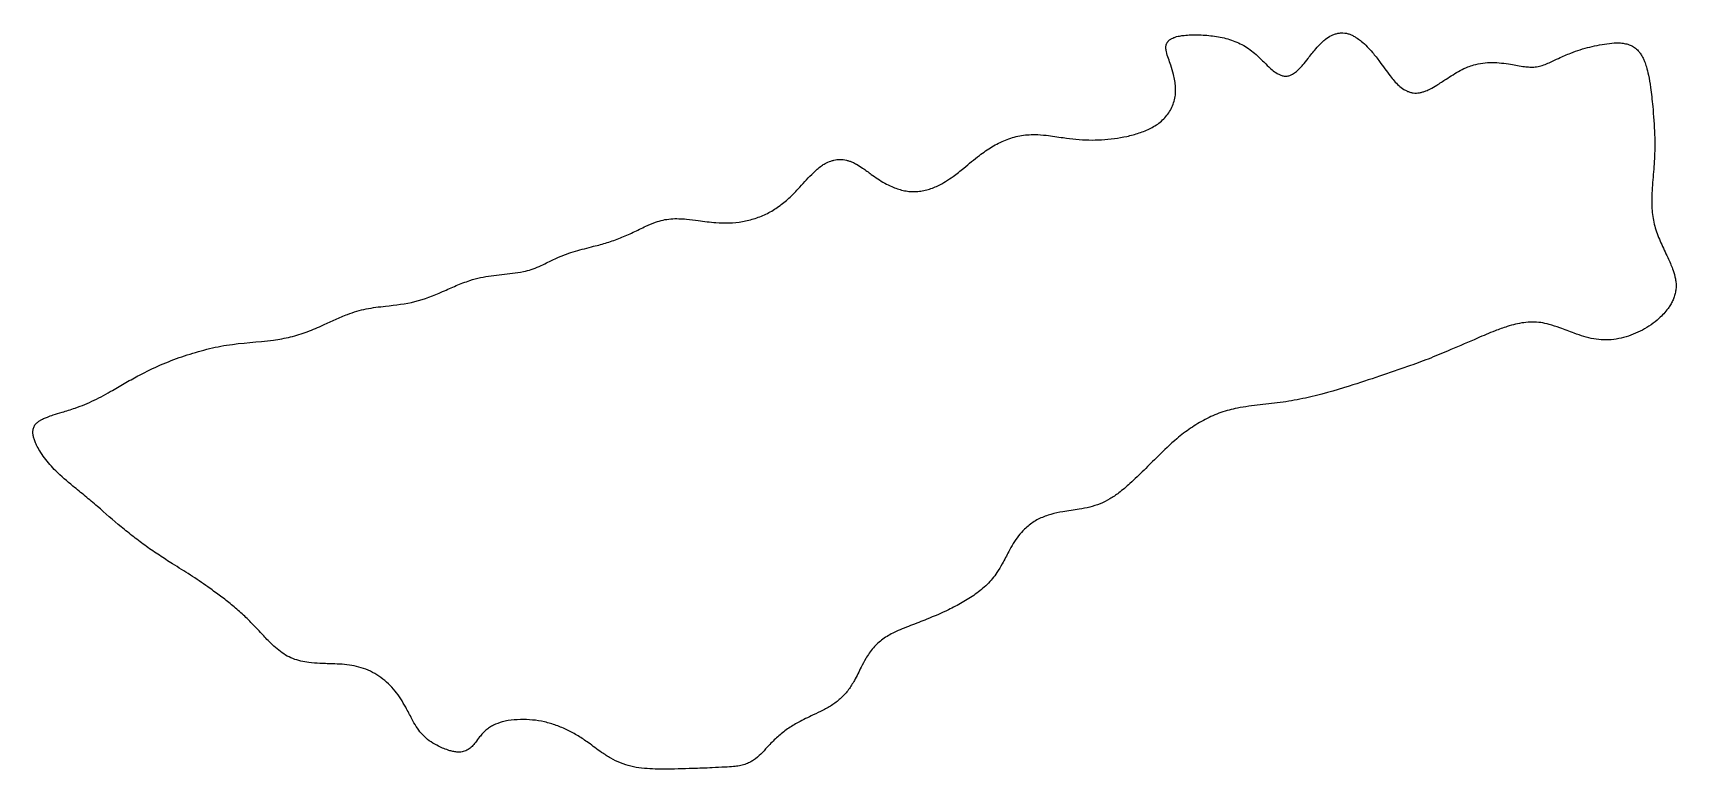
# Model space of a CAD drawing. Header units: millimetres. Extents: x 34 to 166, y -124 to -65.
import ezdxf

# ---------------------------------------------------------------- set-up
doc = ezdxf.new("R2010")
doc.units = ezdxf.units.MM
doc.layers.add('outline', color=7, linetype='Continuous')

msp = doc.modelspace()

# ---------------------------------------------------------------- linework, layer by layer
at = {"layer": 'outline'}
msp.add_open_spline([(91.41, -123.33), (91.48, -123.31), (91.55, -123.28), (91.74, -123.21), (91.85, -123.15), (92.06, -123.02), (92.17, -122.95), (92.46, -122.72), (92.64, -122.55), (92.99, -122.19), (93.16, -122), (93.56, -121.58), (93.79, -121.34), (94.29, -120.89), (94.55, -120.68), (95.1, -120.3), (95.39, -120.12), (96.08, -119.75), (96.48, -119.56), (97.16, -119.24), (97.42, -119.12), (97.95, -118.84), (98.21, -118.7), (98.7, -118.37), (98.93, -118.19), (99.36, -117.79), (99.55, -117.57), (99.9, -117.1), (100.05, -116.85), (100.39, -116.24), (100.56, -115.89), (100.85, -115.3), (100.98, -115.07), (101.2, -114.69), (101.29, -114.54), (101.49, -114.25), (101.6, -114.11), (101.83, -113.85), (101.95, -113.72), (102.21, -113.49), (102.34, -113.38), (102.77, -113.07), (103.07, -112.9), (103.81, -112.54), (104.25, -112.37), (105.14, -112.03), (105.58, -111.86), (106.59, -111.45), (107.17, -111.2), (108.11, -110.74), (108.48, -110.55), (109.2, -110.14), (109.55, -109.92), (110.23, -109.44), (110.55, -109.18), (111.13, -108.6), (111.4, -108.28), (111.78, -107.71), (111.92, -107.48), (112.24, -106.91), (112.4, -106.58), (112.69, -106.03), (112.81, -105.82), (113.06, -105.4), (113.2, -105.19), (113.51, -104.81), (113.67, -104.62), (113.97, -104.34), (114.09, -104.23), (114.35, -104.03), (114.48, -103.94), (114.76, -103.76), (114.9, -103.68), (115.34, -103.47), (115.65, -103.36), (116.28, -103.18), (116.6, -103.12), (117.35, -102.99), (117.79, -102.93), (118.5, -102.81), (118.79, -102.76), (119.35, -102.62), (119.63, -102.53), (120.17, -102.32), (120.43, -102.18), (120.93, -101.89), (121.17, -101.72), (121.71, -101.31), (122.01, -101.06), (122.68, -100.45), (123.05, -100.08), (123.8, -99.35), (124.16, -98.98), (125.03, -98.13), (125.53, -97.65), (126.42, -96.9), (126.78, -96.62), (127.54, -96.1), (127.93, -95.86), (128.74, -95.44), (129.16, -95.25), (130.03, -94.95), (130.47, -94.84), (131.52, -94.63), (132.13, -94.55), (133.35, -94.4), (133.96, -94.34), (134.88, -94.22), (135.18, -94.17), (135.78, -94.06), (136.08, -94), (137.55, -93.68), (138.72, -93.35), (140.69, -92.73), (141.51, -92.45), (142.74, -92.04), (143.15, -91.9), (143.97, -91.62), (144.39, -91.48), (145.34, -91.14), (145.89, -90.94), (146.97, -90.51), (147.5, -90.28), (148.75, -89.75), (149.46, -89.45), (150.64, -88.93), (151.11, -88.73), (151.91, -88.42), (152.23, -88.3), (152.78, -88.13), (153, -88.07), (153.44, -87.96), (153.67, -87.92), (154.12, -87.86), (154.35, -87.84), (154.8, -87.84), (155.03, -87.85), (155.48, -87.92), (155.7, -87.97), (156.22, -88.11), (156.51, -88.21), (157.17, -88.45), (157.55, -88.6), (158.19, -88.84), (158.45, -88.92), (158.97, -89.08), (159.23, -89.14), (159.76, -89.24), (160.03, -89.27), (160.57, -89.28), (160.84, -89.27), (161.37, -89.2), (161.64, -89.15), (162.16, -89.01), (162.42, -88.92), (162.92, -88.72), (163.17, -88.61), (163.64, -88.35), (163.87, -88.21), (164.32, -87.9), (164.53, -87.73), (164.87, -87.43), (165, -87.31), (165.24, -87.04), (165.35, -86.9), (165.53, -86.66), (165.6, -86.56), (165.72, -86.35), (165.78, -86.25), (165.88, -86.03), (165.92, -85.92), (166, -85.69), (166.03, -85.57), (166.08, -85.34), (166.09, -85.22), (166.11, -84.98), (166.11, -84.86), (166.09, -84.62), (166.07, -84.5), (166.01, -84.15), (165.94, -83.92), (165.76, -83.39), (165.63, -83.09), (165.32, -82.41), (165.13, -82.02), (164.78, -81.24), (164.61, -80.85), (164.42, -80.24), (164.36, -80.04), (164.27, -79.62), (164.24, -79.42), (164.16, -78.78), (164.15, -78.36), (164.16, -77.36), (164.21, -76.79), (164.28, -75.94), (164.31, -75.65), (164.35, -75.09), (164.37, -74.8), (164.4, -73.95), (164.4, -73.38), (164.36, -72.05), (164.3, -71.29), (164.18, -70.03), (164.13, -69.52), (164.01, -68.68), (163.96, -68.35), (163.84, -67.8), (163.79, -67.58), (163.68, -67.22), (163.63, -67.08), (163.54, -66.84), (163.5, -66.75), (163.41, -66.57), (163.36, -66.49), (163.26, -66.32), (163.2, -66.23), (163.09, -66.11), (163.05, -66.06), (162.95, -65.96), (162.9, -65.92), (162.8, -65.83), (162.75, -65.79), (162.63, -65.72), (162.57, -65.69), (162.45, -65.63), (162.39, -65.61), (162.21, -65.54), (162.08, -65.51), (161.82, -65.46), (161.68, -65.45), (161.28, -65.43), (161.02, -65.45), (160.49, -65.51), (160.23, -65.55), (159.7, -65.65), (159.44, -65.71), (158.67, -65.9), (158.16, -66.06), (157.33, -66.39), (157.01, -66.53), (156.47, -66.78), (156.26, -66.89), (155.89, -67.05), (155.75, -67.11), (155.45, -67.22), (155.3, -67.27), (155, -67.35), (154.84, -67.37), (154.58, -67.38), (154.47, -67.38), (154.23, -67.37), (154.09, -67.36), (153.76, -67.32), (153.57, -67.29), (153.2, -67.22), (153.02, -67.19), (152.59, -67.11), (152.34, -67.08), (151.84, -67.03), (151.59, -67.01), (151.09, -67.01), (150.84, -67.02), (150.35, -67.09), (150.11, -67.14), (149.71, -67.26), (149.55, -67.31), (149.19, -67.46), (148.99, -67.55), (148.4, -67.87), (148.03, -68.11), (147.41, -68.51), (147.16, -68.68), (146.74, -68.94), (146.57, -69.04), (146.28, -69.19), (146.16, -69.25), (145.95, -69.33), (145.87, -69.36), (145.7, -69.4), (145.62, -69.42), (145.44, -69.45), (145.36, -69.46), (145.18, -69.47), (145.1, -69.46), (144.92, -69.44), (144.84, -69.42), (144.67, -69.37), (144.59, -69.34), (144.43, -69.26), (144.35, -69.22), (144.13, -69.08), (143.99, -68.98), (143.6, -68.62), (143.38, -68.36), (142.87, -67.71), (142.61, -67.32), (142.14, -66.69), (141.95, -66.45), (141.61, -66.05), (141.47, -65.89), (141.18, -65.6), (141.03, -65.45), (140.76, -65.23), (140.65, -65.15), (140.46, -65.02), (140.38, -64.97), (140.22, -64.88), (140.14, -64.83), (139.97, -64.76), (139.88, -64.73), (139.71, -64.68), (139.62, -64.66), (139.43, -64.64), (139.34, -64.64), (139.16, -64.64), (139.07, -64.65), (138.89, -64.69), (138.8, -64.71), (138.62, -64.78), (138.54, -64.81), (138.29, -64.93), (138.14, -65.03), (137.89, -65.22), (137.8, -65.3), (137.53, -65.55), (137.36, -65.73), (136.98, -66.17), (136.78, -66.43), (136.45, -66.87), (136.31, -67.04), (136.08, -67.32), (135.98, -67.43), (135.81, -67.6), (135.74, -67.67), (135.61, -67.77), (135.56, -67.81), (135.46, -67.89), (135.4, -67.92), (135.31, -67.98), (135.27, -68), (135.19, -68.03), (135.15, -68.05), (135.07, -68.07), (135.02, -68.08), (134.94, -68.1), (134.9, -68.1), (134.81, -68.11), (134.77, -68.11), (134.68, -68.1), (134.64, -68.1), (134.51, -68.07), (134.43, -68.05), (134.27, -67.98), (134.19, -67.94), (133.97, -67.81), (133.83, -67.71), (133.52, -67.45), (133.35, -67.29), (132.97, -66.91), (132.75, -66.69), (132.38, -66.34), (132.22, -66.21), (131.89, -65.96), (131.73, -65.84), (131.38, -65.63), (131.19, -65.53), (130.82, -65.35), (130.63, -65.28), (130.05, -65.08), (129.65, -64.99), (128.83, -64.86), (128.42, -64.82), (127.74, -64.79), (127.46, -64.79), (127.01, -64.8), (126.83, -64.82), (126.52, -64.85), (126.4, -64.87), (126.2, -64.9), (126.12, -64.92), (125.97, -64.96), (125.89, -64.99), (125.76, -65.04), (125.72, -65.06), (125.63, -65.1), (125.6, -65.12), (125.54, -65.15), (125.51, -65.17), (125.45, -65.22), (125.43, -65.24), (125.38, -65.28), (125.37, -65.3), (125.34, -65.34), (125.32, -65.36), (125.3, -65.4), (125.28, -65.42), (125.26, -65.46), (125.25, -65.48), (125.23, -65.53), (125.22, -65.55), (125.2, -65.62), (125.19, -65.66), (125.18, -65.76), (125.18, -65.81), (125.19, -65.95), (125.2, -66.05), (125.26, -66.33), (125.32, -66.51), (125.45, -66.88), (125.51, -67.06), (125.65, -67.48), (125.73, -67.73), (125.83, -68.14), (125.87, -68.31), (125.92, -68.65), (125.94, -68.82), (125.96, -69.16), (125.96, -69.33), (125.94, -69.67), (125.91, -69.84), (125.83, -70.17), (125.78, -70.33), (125.65, -70.64), (125.57, -70.8), (125.39, -71.09), (125.29, -71.22), (125.07, -71.48), (124.95, -71.6), (124.69, -71.83), (124.56, -71.93), (124.27, -72.12), (124.13, -72.2), (123.67, -72.44), (123.36, -72.56), (122.71, -72.78), (122.38, -72.87), (121.72, -73.01), (121.38, -73.07), (120.71, -73.16), (120.36, -73.2), (119.68, -73.23), (119.34, -73.24), (118.65, -73.22), (118.31, -73.2), (117.62, -73.13), (117.28, -73.09), (116.49, -72.98), (116.04, -72.91), (115.28, -72.82), (114.98, -72.8), (114.47, -72.79), (114.27, -72.8), (113.86, -72.83), (113.66, -72.86), (113.07, -72.97), (112.68, -73.09), (111.94, -73.39), (111.58, -73.57), (110.88, -73.99), (110.55, -74.22), (110.01, -74.63), (109.8, -74.8), (109.39, -75.14), (109.18, -75.32), (108.69, -75.72), (108.41, -75.94), (107.92, -76.29), (107.72, -76.43), (107.31, -76.68), (107.1, -76.8), (106.75, -76.97), (106.6, -77.03), (106.3, -77.15), (106.15, -77.2), (105.84, -77.28), (105.68, -77.31), (105.37, -77.36), (105.21, -77.37), (104.89, -77.38), (104.73, -77.37), (104.41, -77.34), (104.26, -77.31), (103.79, -77.2), (103.49, -77.1), (103, -76.89), (102.81, -76.79), (102.25, -76.48), (101.9, -76.24), (101.32, -75.82), (101.09, -75.65), (100.69, -75.38), (100.53, -75.28), (100.26, -75.12), (100.15, -75.06), (99.95, -74.98), (99.87, -74.95), (99.71, -74.89), (99.63, -74.87), (99.47, -74.83), (99.38, -74.82), (99.22, -74.8), (99.13, -74.8), (98.96, -74.8), (98.88, -74.8), (98.71, -74.82), (98.63, -74.83), (98.47, -74.87), (98.38, -74.9), (98.15, -74.98), (97.99, -75.05), (97.75, -75.18), (97.65, -75.24), (97.44, -75.39), (97.32, -75.48), (97.05, -75.71), (96.91, -75.85), (96.58, -76.18), (96.4, -76.37), (96.04, -76.76), (95.86, -76.96), (95.44, -77.42), (95.2, -77.67), (94.68, -78.15), (94.41, -78.37), (93.83, -78.78), (93.53, -78.96), (92.9, -79.28), (92.57, -79.41), (91.9, -79.63), (91.56, -79.71), (90.86, -79.84), (90.51, -79.87), (89.8, -79.9), (89.44, -79.89), (88.61, -79.82), (88.14, -79.76), (87.36, -79.65), (87.04, -79.61), (86.52, -79.56), (86.31, -79.55), (85.89, -79.54), (85.68, -79.54), (85.26, -79.58), (85.05, -79.61), (84.64, -79.7), (84.44, -79.76), (83.98, -79.92), (83.72, -80.03), (83.13, -80.31), (82.79, -80.48), (82.11, -80.8), (81.77, -80.95), (81.07, -81.23), (80.72, -81.35), (80, -81.58), (79.64, -81.67), (78.79, -81.89), (78.3, -82.01), (77.58, -82.22), (77.34, -82.3), (76.87, -82.47), (76.64, -82.56), (76.1, -82.79), (75.8, -82.94), (75.31, -83.19), (75.11, -83.29), (74.7, -83.47), (74.49, -83.55), (74.07, -83.69), (73.86, -83.74), (73.35, -83.85), (73.06, -83.89), (72.48, -83.96), (72.2, -83.99), (71.63, -84.05), (71.34, -84.08), (70.77, -84.16), (70.48, -84.21), (69.91, -84.33), (69.63, -84.41), (68.98, -84.63), (68.61, -84.77), (67.89, -85.07), (67.53, -85.23), (66.44, -85.71), (65.71, -86.01), (64.18, -86.39), (63.38, -86.47), (62.07, -86.62), (61.55, -86.68), (60.78, -86.84), (60.53, -86.9), (60.03, -87.04), (59.78, -87.13), (59.21, -87.35), (58.89, -87.49), (58.25, -87.79), (57.93, -87.93), (57.18, -88.27), (56.75, -88.45), (55.87, -88.78), (55.42, -88.92), (54.51, -89.14), (54.05, -89.22), (52.34, -89.45), (51.08, -89.5), (49.22, -89.79), (48.62, -89.93), (47.42, -90.24), (46.83, -90.42), (45.67, -90.82), (45.09, -91.04), (43.96, -91.53), (43.4, -91.8), (42.49, -92.29), (42.12, -92.49), (41.4, -92.9), (41.05, -93.11), (40.45, -93.46), (40.21, -93.6), (39.72, -93.86), (39.47, -93.99), (38.73, -94.35), (38.21, -94.56), (37.34, -94.86), (36.99, -94.97), (36.4, -95.15), (36.16, -95.22), (35.77, -95.34), (35.61, -95.4), (35.36, -95.5), (35.26, -95.54), (35.09, -95.61), (35.03, -95.65), (34.9, -95.72), (34.84, -95.76), (34.74, -95.83), (34.7, -95.86), (34.63, -95.92), (34.59, -95.95), (34.52, -96.03), (34.49, -96.06), (34.44, -96.14), (34.41, -96.18), (34.37, -96.27), (34.35, -96.32), (34.33, -96.41), (34.32, -96.46), (34.3, -96.55), (34.3, -96.6), (34.3, -96.7), (34.3, -96.75), (34.31, -96.89), (34.33, -96.99), (34.38, -97.17), (34.41, -97.27), (34.49, -97.48), (34.54, -97.6), (34.67, -97.87), (34.76, -98.02), (34.97, -98.37), (35.1, -98.56), (35.51, -99.11), (35.81, -99.46), (36.57, -100.22), (37.04, -100.61), (37.84, -101.27), (38.17, -101.54), (38.82, -102.08), (39.15, -102.35), (40.11, -103.18), (40.74, -103.74), (41.72, -104.55), (42.05, -104.82), (42.72, -105.34), (43.06, -105.59), (43.74, -106.09), (44.09, -106.32), (44.8, -106.79), (45.15, -107.02), (45.98, -107.54), (46.46, -107.83), (47.41, -108.45), (47.87, -108.76), (48.64, -109.31), (48.94, -109.53), (49.54, -109.97), (49.84, -110.2), (50.42, -110.67), (50.7, -110.91), (51.26, -111.41), (51.53, -111.67), (52.14, -112.29), (52.48, -112.66), (53.05, -113.27), (53.27, -113.51), (53.68, -113.89), (53.84, -114.04), (54.19, -114.31), (54.37, -114.44), (54.75, -114.67), (54.95, -114.76), (55.36, -114.93), (55.57, -114.99), (56, -115.09), (56.22, -115.13), (56.73, -115.2), (57.02, -115.22), (57.72, -115.25), (58.11, -115.26), (58.77, -115.28), (59.03, -115.29), (59.56, -115.34), (59.82, -115.37), (60.33, -115.48), (60.58, -115.55), (61.08, -115.72), (61.32, -115.83), (61.78, -116.07), (62, -116.21), (62.43, -116.52), (62.63, -116.68), (63.01, -117.05), (63.18, -117.24), (63.68, -117.85), (63.95, -118.29), (64.38, -119.06), (64.53, -119.37), (64.81, -119.88), (64.92, -120.09), (65.17, -120.48), (65.31, -120.67), (65.61, -121.02), (65.78, -121.18), (66.14, -121.47), (66.34, -121.6), (66.74, -121.83), (66.95, -121.93), (67.31, -122.08), (67.45, -122.14), (67.7, -122.22), (67.8, -122.25), (68, -122.3), (68.11, -122.32), (68.28, -122.34), (68.35, -122.34), (68.49, -122.35), (68.55, -122.35), (68.69, -122.33), (68.76, -122.32), (68.89, -122.29), (68.96, -122.27), (69.09, -122.22), (69.15, -122.18), (69.26, -122.11), (69.32, -122.07), (69.43, -121.98), (69.48, -121.93), (69.62, -121.79), (69.71, -121.68), (69.91, -121.42), (70.02, -121.27), (70.21, -121.03), (70.29, -120.94), (70.46, -120.76), (70.55, -120.67), (70.73, -120.51), (70.83, -120.44), (71.04, -120.3), (71.14, -120.24), (71.47, -120.08), (71.71, -119.99), (72.1, -119.88), (72.26, -119.85), (72.75, -119.77), (73.07, -119.74), (73.73, -119.73), (74.05, -119.74), (74.7, -119.8), (75.03, -119.85), (75.66, -120), (75.98, -120.09), (76.59, -120.31), (76.89, -120.44), (77.48, -120.72), (77.76, -120.88), (78.32, -121.22), (78.59, -121.41), (79.21, -121.85), (79.56, -122.12), (80.16, -122.53), (80.4, -122.69), (80.91, -122.98), (81.17, -123.1), (81.71, -123.32), (81.99, -123.41), (82.55, -123.55), (82.84, -123.6), (83.71, -123.7), (84.3, -123.71), (85.66, -123.71), (86.44, -123.69), (87.74, -123.65), (88.26, -123.63), (89.13, -123.59), (89.47, -123.57), (90.05, -123.54), (90.28, -123.53), (90.66, -123.49), (90.81, -123.47), (91.12, -123.42), (91.27, -123.38), (91.41, -123.33)], degree=3, knots=[0, 0, 0, 0, 0.227314, 0.227314, 0.600682, 0.600682, 0.974639, 0.974639, 1.726247, 1.726247, 2.474508, 2.474508, 3.477073, 3.477073, 4.480297, 4.480297, 5.486852, 5.486852, 6.831376, 6.831376, 7.722236, 7.722236, 8.607838, 8.607838, 9.48729, 9.48729, 10.366025, 10.366025, 11.250551, 11.250551, 12.435332, 12.435332, 13.224266, 13.224266, 13.750007, 13.750007, 14.275013, 14.275013, 14.799557, 14.799557, 15.32423, 15.32423, 16.369055, 16.369055, 17.792452, 17.792452, 19.204431, 19.204431, 21.084189, 21.084189, 22.334046, 22.334046, 23.579905, 23.579905, 24.81785, 24.81785, 26.051151, 26.051151, 26.882153, 26.882153, 27.992956, 27.992956, 28.732388, 28.732388, 29.469458, 29.469458, 30.205288, 30.205288, 30.697364, 30.697364, 31.189196, 31.189196, 31.680704, 31.680704, 32.656333, 32.656333, 33.638478, 33.638478, 34.949589, 34.949589, 35.82258, 35.82258, 36.691857, 36.691857, 37.561637, 37.561637, 38.43509, 38.43509, 39.602244, 39.602244, 41.169248, 41.169248, 42.732416, 42.732416, 44.815167, 44.815167, 46.198672, 46.198672, 47.576407, 47.576407, 48.947497, 48.947497, 50.31821, 50.31821, 52.159362, 52.159362, 54.007827, 54.007827, 54.925218, 54.925218, 55.836152, 55.836152, 59.46143, 59.46143, 62.049518, 62.049518, 63.352476, 63.352476, 64.656704, 64.656704, 66.400583, 66.400583, 68.139771, 68.139771, 70.461612, 70.461612, 72.007505, 72.007505, 73.036548, 73.036548, 73.722329, 73.722329, 74.406939, 74.406939, 75.089917, 75.089917, 75.771706, 75.771706, 76.455828, 76.455828, 77.370087, 77.370087, 78.591818, 78.591818, 79.405319, 79.405319, 80.216808, 80.216808, 81.025289, 81.025289, 81.834756, 81.834756, 82.645738, 82.645738, 83.457626, 83.457626, 84.26989, 84.26989, 85.081971, 85.081971, 85.893078, 85.893078, 86.434596, 86.434596, 86.975268, 86.975268, 87.336255, 87.336255, 87.696939, 87.696939, 88.057277, 88.057277, 88.417274, 88.417274, 88.777026, 88.777026, 89.136938, 89.136938, 89.497497, 89.497497, 90.216685, 90.216685, 91.179413, 91.179413, 92.465689, 92.465689, 93.746457, 93.746457, 94.381847, 94.381847, 95.017115, 95.017115, 96.296859, 96.296859, 98.01038, 98.01038, 98.863604, 98.863604, 99.717015, 99.717015, 101.423817, 101.423817, 103.70838, 103.70838, 105.232119, 105.232119, 106.246784, 106.246784, 106.922657, 106.922657, 107.373213, 107.373213, 107.673761, 107.673761, 107.973888, 107.973888, 108.273404, 108.273404, 108.473538, 108.473538, 108.673544, 108.673544, 108.873478, 108.873478, 109.073424, 109.073424, 109.27346, 109.27346, 109.670976, 109.670976, 110.070336, 110.070336, 110.867873, 110.867873, 111.66564, 111.66564, 112.464537, 112.464537, 114.061429, 114.061429, 115.13112, 115.13112, 115.845082, 115.845082, 116.32045, 116.32045, 116.793866, 116.793866, 117.265251, 117.265251, 117.581695, 117.581695, 118.003924, 118.003924, 118.568261, 118.568261, 119.132383, 119.132383, 119.883528, 119.883528, 120.633279, 120.633279, 121.381396, 121.381396, 122.127152, 122.127152, 122.627058, 122.627058, 123.293546, 123.293546, 124.626524, 124.626524, 125.517276, 125.517276, 126.109808, 126.109808, 126.504559, 126.504559, 126.767922, 126.767922, 127.030873, 127.030873, 127.293289, 127.293289, 127.555137, 127.555137, 127.817073, 127.817073, 128.079579, 128.079579, 128.342579, 128.342579, 128.866204, 128.866204, 129.914915, 129.914915, 131.324436, 131.324436, 132.26264, 132.26264, 132.887933, 132.887933, 133.512268, 133.512268, 133.928721, 133.928721, 134.206532, 134.206532, 134.483914, 134.483914, 134.76064, 134.76064, 135.037024, 135.037024, 135.313255, 135.313255, 135.589585, 135.589585, 135.866231, 135.866231, 136.143278, 136.143278, 136.694214, 136.694214, 137.064359, 137.064359, 137.803533, 137.803533, 138.792067, 138.792067, 139.450965, 139.450965, 139.889542, 139.889542, 140.181769, 140.181769, 140.376671, 140.376671, 140.571207, 140.571207, 140.701082, 140.701082, 140.830801, 140.830801, 140.960353, 140.960353, 141.089879, 141.089879, 141.21947, 141.21947, 141.349169, 141.349169, 141.60675, 141.60675, 141.865671, 141.865671, 142.382479, 142.382479, 143.076003, 143.076003, 144.002093, 144.002093, 144.618597, 144.618597, 145.234614, 145.234614, 145.850932, 145.850932, 146.468042, 146.468042, 147.700894, 147.700894, 148.935845, 148.935845, 149.758009, 149.758009, 150.305632, 150.305632, 150.670656, 150.670656, 150.914084, 150.914084, 151.156986, 151.156986, 151.319052, 151.319052, 151.427221, 151.427221, 151.535266, 151.535266, 151.643144, 151.643144, 151.715233, 151.715233, 151.78729, 151.78729, 151.859329, 151.859329, 151.931372, 151.931372, 152.003437, 152.003437, 152.146653, 152.146653, 152.29046, 152.29046, 152.577516, 152.577516, 153.15602, 153.15602, 153.733532, 153.733532, 154.503426, 154.503426, 155.016543, 155.016543, 155.529031, 155.529031, 156.040603, 156.040603, 156.550773, 156.550773, 157.060671, 157.060671, 157.570893, 157.570893, 158.081085, 158.081085, 158.591323, 158.591323, 159.102319, 159.102319, 159.614162, 159.614162, 160.633903, 160.633903, 161.65453, 161.65453, 162.673416, 162.673416, 163.705718, 163.705718, 164.729406, 164.729406, 165.764297, 165.764297, 166.791439, 166.791439, 168.166483, 168.166483, 169.078645, 169.078645, 169.686703, 169.686703, 170.294371, 170.294371, 171.500118, 171.500118, 172.711057, 172.711057, 173.92566, 173.92566, 174.73725, 174.73725, 175.549253, 175.549253, 176.63025, 176.63025, 177.350445, 177.350445, 178.069036, 178.069036, 178.548741, 178.548741, 179.027927, 179.027927, 179.506537, 179.506537, 179.984472, 179.984472, 180.462631, 180.462631, 180.94171, 180.94171, 181.894064, 181.894064, 182.534629, 182.534629, 183.818978, 183.818978, 184.677629, 184.677629, 185.248701, 185.248701, 185.628927, 185.628927, 185.882425, 185.882425, 186.135743, 186.135743, 186.388894, 186.388894, 186.641909, 186.641909, 186.89484, 186.89484, 187.147746, 187.147746, 187.400677, 187.400677, 187.903193, 187.903193, 188.240321, 188.240321, 188.689601, 188.689601, 189.288805, 189.288805, 190.084476, 190.084476, 190.883646, 190.883646, 191.944585, 191.944585, 193.001148, 193.001148, 194.056053, 194.056053, 195.112977, 195.112977, 196.173459, 196.173459, 197.237187, 197.237187, 198.304049, 198.304049, 199.729749, 199.729749, 200.678868, 200.678868, 201.310797, 201.310797, 201.941028, 201.941028, 202.569327, 202.569327, 203.199188, 203.199188, 204.041107, 204.041107, 205.166001, 205.166001, 206.291781, 206.291781, 207.419721, 207.419721, 208.5432, 208.5432, 210.049416, 210.049416, 210.800306, 210.800306, 211.548025, 211.548025, 212.55125, 212.55125, 213.219381, 213.219381, 213.885448, 213.885448, 214.551073, 214.551073, 215.4385, 215.4385, 216.29275, 216.29275, 217.152287, 217.152287, 218.024713, 218.024713, 218.908267, 218.908267, 220.084651, 220.084651, 221.266988, 221.266988, 223.632519, 223.632519, 226.012838, 226.012838, 227.590631, 227.590631, 228.370797, 228.370797, 229.152899, 229.152899, 230.20683, 230.20683, 231.261157, 231.261157, 232.667325, 232.667325, 234.072711, 234.072711, 235.480374, 235.480374, 239.255256, 239.255256, 241.109154, 241.109154, 242.962988, 242.962988, 244.808684, 244.808684, 246.665904, 246.665904, 247.912052, 247.912052, 249.160294, 249.160294, 249.990428, 249.990428, 250.821164, 250.821164, 252.479465, 252.479465, 253.589618, 253.589618, 254.329969, 254.329969, 254.823101, 254.823101, 255.151629, 255.151629, 255.370632, 255.370632, 255.589193, 255.589193, 255.735032, 255.735032, 255.880643, 255.880643, 256.025991, 256.025991, 256.171141, 256.171141, 256.316274, 256.316274, 256.461579, 256.461579, 256.607136, 256.607136, 256.752921, 256.752921, 257.043517, 257.043517, 257.335168, 257.335168, 257.724266, 257.724266, 258.24325, 258.24325, 258.935112, 258.935112, 260.314544, 260.314544, 262.160648, 262.160648, 263.430024, 263.430024, 264.699014, 264.699014, 267.234754, 267.234754, 268.507101, 268.507101, 269.777293, 269.777293, 271.044094, 271.044094, 272.306579, 272.306579, 273.996743, 273.996743, 275.683849, 275.683849, 276.806228, 276.806228, 277.929861, 277.929861, 279.048056, 279.048056, 280.168289, 280.168289, 281.667603, 281.667603, 282.666054, 282.666054, 283.330852, 283.330852, 283.99352, 283.99352, 284.654072, 284.654072, 285.315984, 285.315984, 285.980102, 285.980102, 286.867035, 286.867035, 288.053199, 288.053199, 288.843779, 288.843779, 289.632042, 289.632042, 290.418433, 290.418433, 291.204138, 291.204138, 291.989275, 291.989275, 292.774432, 292.774432, 293.560387, 293.560387, 295.123527, 295.123527, 296.17649, 296.17649, 296.877074, 296.877074, 297.573044, 297.573044, 298.267546, 298.267546, 298.964968, 298.964968, 299.664487, 299.664487, 300.132057, 300.132057, 300.443999, 300.443999, 300.755417, 300.755417, 300.963182, 300.963182, 301.170586, 301.170586, 301.377543, 301.377543, 301.584195, 301.584195, 301.79095, 301.79095, 301.998158, 301.998158, 302.205861, 302.205861, 302.621457, 302.621457, 303.177393, 303.177393, 303.547269, 303.547269, 303.916564, 303.916564, 304.285653, 304.285653, 304.654923, 304.654923, 305.390304, 305.390304, 305.88331, 305.88331, 306.865964, 306.865964, 307.847509, 307.847509, 308.826405, 308.826405, 309.805995, 309.805995, 310.786653, 310.786653, 311.761541, 311.761541, 312.738995, 312.738995, 314.053607, 314.053607, 314.927903, 314.927903, 315.799954, 315.799954, 316.671763, 316.671763, 317.545914, 317.545914, 319.300397, 319.300397, 321.645755, 321.645755, 323.203975, 323.203975, 324.241957, 324.241957, 324.934215, 324.934215, 325.395289, 325.395289, 325.854825, 325.854825, 325.854825, 325.854825], dxfattribs=at)

doc.saveas('drawing.dxf')
